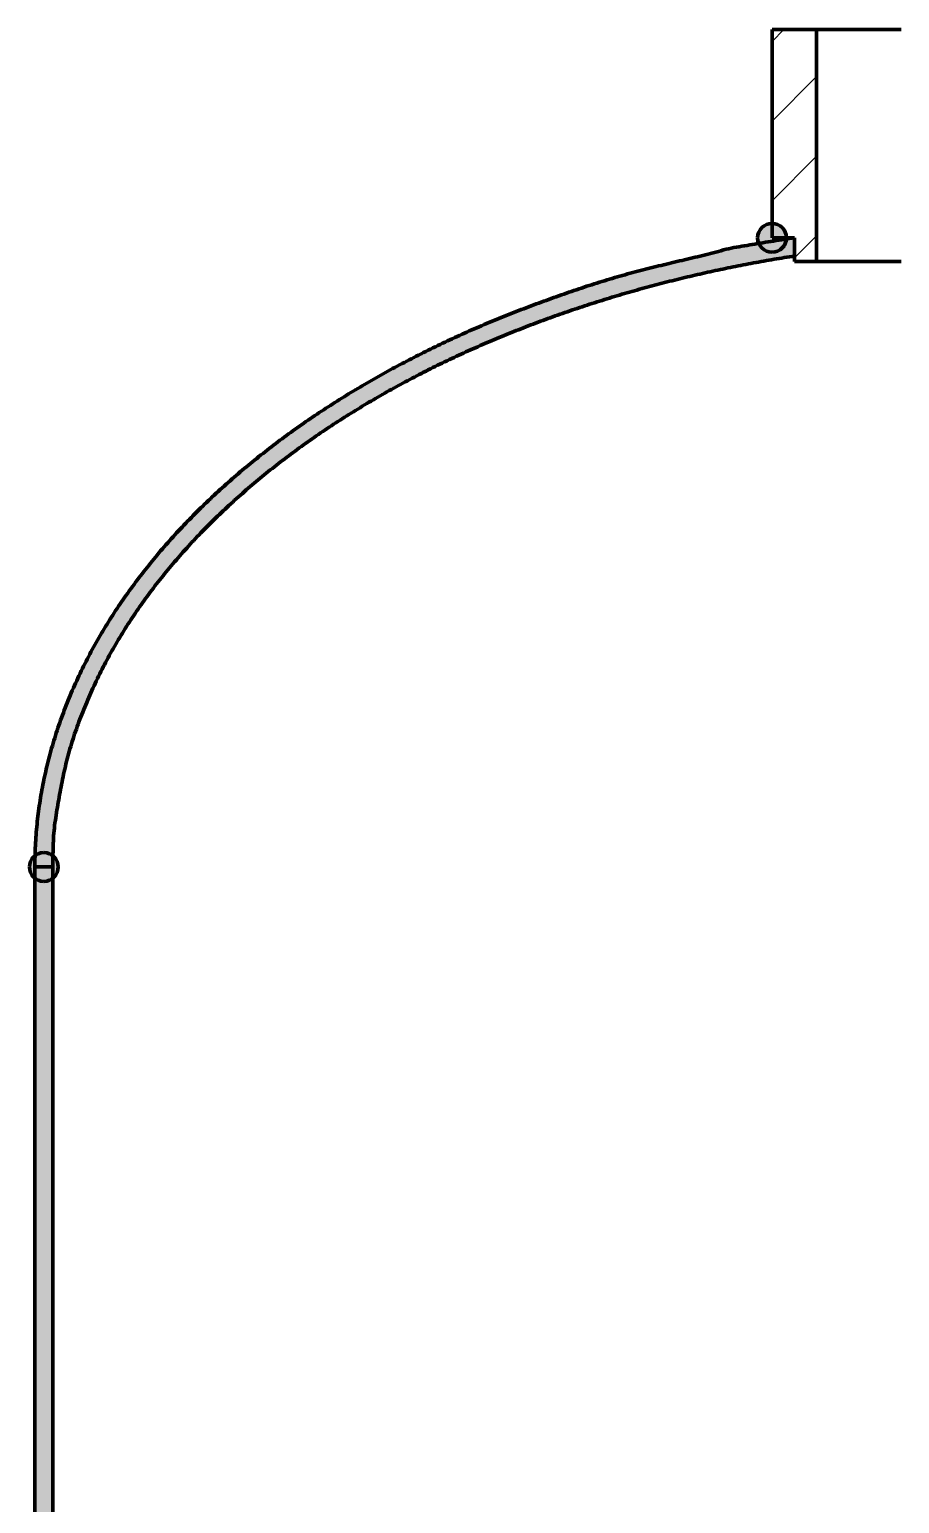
# Model space of a CAD drawing. Header units: millimetres. Extents: x 0 to 594, y 0 to 420.
# Drawn here: x 206.3 to 237.2, y 285.4 to 337.8 of the extents above; entities that cross this region are included whole.
import ezdxf

# ---------------------------------------------------------------- set-up
doc = ezdxf.new("R2010")
doc.units = ezdxf.units.MM
doc.layers.add('01-VISIBLE', color=7, linetype='CONTINUOUS', lineweight=70)
doc.layers.add('05-RAYADO', color=8, linetype='CONTINUOUS', lineweight=18)

msp = doc.modelspace()

# ---------------------------------------------------------------- hatches: boundary and pattern name
at = {"layer": '05-RAYADO'}
h = msp.add_hatch(dxfattribs=at)
h.set_pattern_fill('ANSI31', scale=0.62992)
h.paths.add_polyline_path([(234.28, 329.531), (233.498, 329.531), (233.498, 330.376), (232.7, 330.376), (232.7, 337.776), (234.28, 337.776)])
h = msp.add_hatch(color=7, dxfattribs=at)
h.dxf.hatch_style = 1
h.paths.add_polyline_path([(232.188, 330.376), (232.19, 330.416), (232.194, 330.456), (232.202, 330.496), (232.213, 330.534), (232.227, 330.572), (232.244, 330.609), (232.263, 330.644), (232.286, 330.677), (232.311, 330.709), (232.338, 330.738), (232.367, 330.765), (232.399, 330.79), (232.432, 330.813), (232.468, 330.832), (232.504, 330.849), (232.542, 330.863), (232.58, 330.874), (232.62, 330.882), (232.66, 330.887), (232.7, 330.888), (232.74, 330.887), (232.78, 330.882), (232.82, 330.874), (232.858, 330.863), (232.896, 330.849), (232.932, 330.832), (232.968, 330.813), (233.001, 330.79), (233.033, 330.765), (233.062, 330.738), (233.089, 330.709), (233.114, 330.677), (233.137, 330.644), (233.156, 330.609), (233.173, 330.572), (233.187, 330.534), (233.198, 330.496), (233.206, 330.456), (233.21, 330.416), (233.212, 330.376), (233.21, 330.336), (233.206, 330.296), (233.198, 330.257), (233.187, 330.218), (233.173, 330.18), (233.156, 330.144), (233.137, 330.109), (233.114, 330.075), (233.089, 330.044), (233.062, 330.014), (233.033, 329.987), (233.001, 329.962), (232.968, 329.94), (232.932, 329.92), (232.896, 329.903), (232.858, 329.889), (232.82, 329.878), (232.78, 329.87), (232.74, 329.866), (232.7, 329.864), (232.66, 329.866), (232.62, 329.87), (232.58, 329.878), (232.542, 329.889), (232.504, 329.903), (232.468, 329.92), (232.432, 329.94), (232.399, 329.962), (232.367, 329.987), (232.338, 330.014), (232.311, 330.044), (232.286, 330.075), (232.263, 330.109), (232.244, 330.144), (232.227, 330.18), (232.213, 330.218), (232.202, 330.257), (232.194, 330.296), (232.19, 330.336)])
h = msp.add_hatch(color=7, dxfattribs=at)
h.dxf.hatch_style = 1
h.paths.add_polyline_path([(207.14, 308.024), (206.5, 308.024), (206.5, 308.119), (206.501, 308.214), (206.503, 308.309), (206.505, 308.404), (206.507, 308.499), (206.511, 308.594), (206.515, 308.688), (206.519, 308.783), (206.524, 308.878), (206.53, 308.973), (206.536, 309.068), (206.543, 309.162), (206.55, 309.257), (206.558, 309.352), (206.567, 309.446), (206.576, 309.541), (206.586, 309.635), (206.597, 309.73), (206.608, 309.824), (206.619, 309.918), (206.632, 310.012), (206.644, 310.106), (206.658, 310.2), (206.672, 310.294), (206.686, 310.388), (206.701, 310.482), (206.717, 310.576), (206.733, 310.669), (206.75, 310.763), (206.767, 310.856), (206.785, 310.949), (206.804, 311.042), (206.823, 311.135), (206.843, 311.228), (206.863, 311.321), (206.884, 311.414), (206.905, 311.506), (206.927, 311.599), (206.949, 311.691), (206.972, 311.783), (206.996, 311.875), (207.02, 311.967), (207.045, 312.059), (207.07, 312.15), (207.096, 312.242), (207.122, 312.333), (207.149, 312.424), (207.176, 312.515), (207.204, 312.606), (207.232, 312.696), (207.261, 312.787), (207.291, 312.877), (207.321, 312.967), (207.351, 313.057), (207.382, 313.147), (207.414, 313.236), (207.446, 313.326), (207.478, 313.415), (207.512, 313.504), (207.545, 313.593), (207.579, 313.681), (207.614, 313.77), (207.649, 313.858), (207.684, 313.946), (207.72, 314.034), (207.757, 314.122), (207.794, 314.209), (207.831, 314.296), (207.869, 314.383), (207.908, 314.47), (207.947, 314.557), (207.986, 314.643), (208.026, 314.73), (208.066, 314.816), (208.107, 314.901), (208.148, 314.987), (208.19, 315.072), (208.232, 315.157), (208.275, 315.242), (208.318, 315.327), (208.361, 315.411), (208.405, 315.495), (208.449, 315.579), (208.494, 315.663), (208.539, 315.747), (208.585, 315.83), (208.631, 315.913), (208.677, 315.996), (208.724, 316.078), (208.772, 316.161), (208.819, 316.243), (208.867, 316.325), (208.916, 316.406), (208.965, 316.488), (209.014, 316.569), (209.064, 316.65), (209.114, 316.731), (209.165, 316.811), (209.215, 316.891), (209.267, 316.971), (209.318, 317.051), (209.37, 317.13), (209.423, 317.209), (209.476, 317.288), (209.529, 317.367), (209.582, 317.445), (209.636, 317.524), (209.691, 317.601), (209.745, 317.679), (209.8, 317.757), (209.855, 317.834), (209.911, 317.911), (209.967, 317.987), (210.024, 318.064), (210.08, 318.14), (210.137, 318.216), (210.195, 318.292), (210.252, 318.367), (210.311, 318.442), (210.369, 318.517), (210.428, 318.592), (210.487, 318.666), (210.546, 318.74), (210.606, 318.814), (210.666, 318.888), (210.726, 318.961), (210.787, 319.034), (210.848, 319.107), (210.909, 319.179), (210.97, 319.252), (211.032, 319.324), (211.094, 319.396), (211.157, 319.467), (211.22, 319.538), (211.283, 319.609), (211.346, 319.68), (211.41, 319.751), (211.473, 319.821), (211.538, 319.891), (211.602, 319.961), (211.667, 320.03), (211.732, 320.099), (211.797, 320.168), (211.863, 320.237), (211.928, 320.306), (211.994, 320.374), (212.061, 320.442), (212.127, 320.509), (212.194, 320.577), (212.261, 320.644), (212.329, 320.711), (212.396, 320.778), (212.464, 320.844), (212.532, 320.91), (212.601, 320.976), (212.669, 321.042), (212.738, 321.107), (212.807, 321.172), (212.877, 321.237), (212.946, 321.302), (213.016, 321.366), (213.086, 321.43), (213.156, 321.494), (213.227, 321.558), (213.298, 321.621), (213.369, 321.684), (213.44, 321.747), (213.511, 321.81), (213.583, 321.872), (213.655, 321.934), (213.727, 321.996), (213.799, 322.058), (213.871, 322.119), (213.944, 322.18), (214.017, 322.241), (214.09, 322.302), (214.163, 322.362), (214.237, 322.422), (214.311, 322.482), (214.385, 322.541), (214.459, 322.601), (214.533, 322.66), (214.608, 322.719), (214.682, 322.777), (214.757, 322.836), (214.832, 322.894), (214.908, 322.952), (214.983, 323.01), (215.059, 323.067), (215.134, 323.124), (215.21, 323.181), (215.287, 323.238), (215.363, 323.294), (215.44, 323.35), (215.516, 323.406), (215.593, 323.462), (215.67, 323.518), (215.748, 323.573), (215.825, 323.628), (215.903, 323.683), (215.98, 323.737), (216.058, 323.791), (216.136, 323.845), (216.215, 323.899), (216.293, 323.953), (216.371, 324.006), (216.45, 324.059), (216.529, 324.112), (216.608, 324.165), (216.687, 324.217), (216.767, 324.269), (216.846, 324.321), (216.926, 324.373), (217.006, 324.424), (217.086, 324.476), (217.166, 324.527), (217.246, 324.577), (217.326, 324.628), (217.407, 324.678), (217.488, 324.728), (217.568, 324.778), (217.649, 324.828), (217.731, 324.877), (217.812, 324.926), (217.893, 324.975), (217.975, 325.024), (218.056, 325.072), (218.138, 325.121), (218.22, 325.169), (218.302, 325.216), (218.384, 325.264), (218.467, 325.311), (218.549, 325.358), (218.632, 325.405), (218.714, 325.452), (218.797, 325.498), (218.88, 325.544), (218.963, 325.59), (219.047, 325.636), (219.13, 325.682), (219.213, 325.727), (219.297, 325.772), (219.381, 325.817), (219.464, 325.862), (219.548, 325.906), (219.632, 325.951), (219.716, 325.995), (219.801, 326.038), (219.885, 326.082), (219.969, 326.125), (220.054, 326.169), (220.139, 326.212), (220.224, 326.254), (220.308, 326.297), (220.393, 326.339), (220.479, 326.381), (220.564, 326.423), (220.649, 326.465), (220.734, 326.507), (220.82, 326.548), (220.906, 326.589), (220.991, 326.63), (221.077, 326.671), (221.163, 326.711), (221.249, 326.751), (221.335, 326.791), (221.421, 326.831), (221.508, 326.871), (221.594, 326.91), (221.681, 326.949), (221.767, 326.988), (221.854, 327.027), (221.941, 327.065), (222.028, 327.104), (222.115, 327.142), (222.202, 327.179), (222.289, 327.217), (222.376, 327.254), (222.464, 327.291), (222.551, 327.328), (222.639, 327.365), (222.726, 327.402), (222.814, 327.438), (222.902, 327.474), (222.99, 327.51), (223.078, 327.545), (223.166, 327.581), (223.254, 327.616), (223.343, 327.651), (223.431, 327.686), (223.519, 327.72), (223.608, 327.755), (223.697, 327.789), (223.785, 327.823), (223.874, 327.857), (223.963, 327.891), (224.052, 327.924), (224.14, 327.958), (224.229, 327.991), (224.318, 328.024), (224.408, 328.057), (224.497, 328.089), (224.586, 328.122), (224.675, 328.154), (224.764, 328.187), (224.854, 328.219), (224.943, 328.251), (225.033, 328.282), (225.122, 328.314), (225.212, 328.346), (225.301, 328.377), (225.391, 328.408), (225.481, 328.439), (225.571, 328.47), (225.66, 328.501), (225.75, 328.532), (225.84, 328.562), (225.93, 328.592), (226.021, 328.622), (226.111, 328.652), (226.201, 328.681), (226.291, 328.71), (226.382, 328.739), (226.472, 328.768), (226.563, 328.796), (226.654, 328.825), (226.744, 328.852), (226.835, 328.88), (226.926, 328.907), (227.017, 328.934), (227.108, 328.961), (227.2, 328.987), (227.291, 329.013), (227.382, 329.039), (227.474, 329.065), (227.565, 329.09), (227.657, 329.115), (227.749, 329.14), (227.84, 329.164), (227.932, 329.189), (228.024, 329.213), (228.116, 329.236), (228.208, 329.26), (228.3, 329.283), (228.392, 329.306), (228.484, 329.329), (228.577, 329.352), (228.669, 329.375), (228.761, 329.397), (228.853, 329.42), (228.946, 329.442), (229.038, 329.464), (229.13, 329.486), (229.223, 329.508), (229.315, 329.53), (229.407, 329.552), (229.5, 329.574), (229.592, 329.596), (229.685, 329.618), (229.777, 329.64), (229.87, 329.661), (229.962, 329.683), (230.054, 329.705), (230.147, 329.727), (230.239, 329.749), (230.331, 329.772), (230.424, 329.794), (230.516, 329.817), (230.608, 329.84), (230.7, 329.865), (230.791, 329.89), (230.882, 329.917), (230.974, 329.943), (231.066, 329.966), (231.158, 329.988), (231.251, 330.007), (231.344, 330.026), (231.438, 330.043), (231.531, 330.06), (231.625, 330.076), (231.718, 330.093), (231.812, 330.108), (231.905, 330.124), (231.999, 330.14), (232.093, 330.155), (232.187, 330.17), (232.28, 330.185), (232.374, 330.2), (232.468, 330.215), (232.562, 330.23), (232.655, 330.245), (232.749, 330.26), (232.843, 330.274), (232.937, 330.289), (233.031, 330.303), (233.125, 330.318), (233.218, 330.333), (233.312, 330.347), (233.406, 330.362), (233.5, 330.376), (233.5, 329.731), (233.409, 329.716), (233.317, 329.702), (233.226, 329.687), (233.135, 329.672), (233.043, 329.657), (232.952, 329.642), (232.861, 329.627), (232.77, 329.611), (232.679, 329.596), (232.588, 329.58), (232.497, 329.564), (232.405, 329.548), (232.314, 329.532), (232.223, 329.515), (232.132, 329.498), (232.042, 329.482), (231.951, 329.465), (231.86, 329.447), (231.769, 329.43), (231.678, 329.413), (231.587, 329.395), (231.497, 329.377), (231.406, 329.359), (231.315, 329.341), (231.225, 329.322), (231.134, 329.304), (231.043, 329.285), (230.953, 329.266), (230.862, 329.247), (230.772, 329.228), (230.682, 329.209), (230.591, 329.189), (230.501, 329.169), (230.411, 329.149), (230.32, 329.129), (230.23, 329.109), (230.14, 329.089), (230.05, 329.068), (229.96, 329.047), (229.87, 329.026), (229.78, 329.005), (229.69, 328.984), (229.6, 328.962), (229.51, 328.941), (229.42, 328.919), (229.33, 328.897), (229.24, 328.875), (229.151, 328.852), (229.061, 328.83), (228.971, 328.807), (228.882, 328.784), (228.792, 328.761), (228.703, 328.738), (228.613, 328.715), (228.524, 328.691), (228.434, 328.667), (228.345, 328.643), (228.256, 328.619), (228.166, 328.595), (228.077, 328.57), (227.988, 328.546), (227.899, 328.521), (227.81, 328.496), (227.721, 328.471), (227.632, 328.445), (227.543, 328.42), (227.455, 328.394), (227.366, 328.368), (227.277, 328.342), (227.188, 328.316), (227.1, 328.289), (227.011, 328.263), (226.923, 328.236), (226.834, 328.209), (226.746, 328.181), (226.658, 328.154), (226.569, 328.127), (226.481, 328.099), (226.393, 328.071), (226.305, 328.043), (226.217, 328.014), (226.129, 327.986), (226.041, 327.957), (225.953, 327.928), (225.865, 327.899), (225.778, 327.87), (225.69, 327.841), (225.602, 327.811), (225.515, 327.781), (225.427, 327.751), (225.34, 327.721), (225.252, 327.691), (225.165, 327.66), (225.078, 327.63), (224.991, 327.599), (224.904, 327.568), (224.817, 327.536), (224.73, 327.505), (224.643, 327.473), (224.556, 327.441), (224.469, 327.409), (224.383, 327.377), (224.296, 327.345), (224.209, 327.312), (224.123, 327.279), (224.037, 327.246), (223.95, 327.213), (223.864, 327.18), (223.778, 327.146), (223.692, 327.112), (223.606, 327.078), (223.52, 327.044), (223.434, 327.01), (223.348, 326.975), (223.263, 326.94), (223.177, 326.905), (223.091, 326.87), (223.006, 326.835), (222.921, 326.799), (222.835, 326.764), (222.75, 326.728), (222.665, 326.692), (222.58, 326.655), (222.495, 326.619), (222.41, 326.582), (222.325, 326.545), (222.241, 326.508), (222.156, 326.471), (222.071, 326.433), (221.987, 326.396), (221.903, 326.358), (221.818, 326.319), (221.734, 326.281), (221.65, 326.243), (221.566, 326.204), (221.482, 326.165), (221.399, 326.126), (221.315, 326.086), (221.231, 326.047), (221.148, 326.007), (221.064, 325.967), (220.981, 325.927), (220.898, 325.887), (220.815, 325.846), (220.732, 325.805), (220.649, 325.764), (220.566, 325.723), (220.483, 325.682), (220.401, 325.64), (220.318, 325.598), (220.236, 325.556), (220.154, 325.514), (220.072, 325.472), (219.99, 325.429), (219.908, 325.386), (219.826, 325.343), (219.744, 325.3), (219.662, 325.256), (219.581, 325.213), (219.5, 325.169), (219.418, 325.124), (219.337, 325.08), (219.256, 325.036), (219.175, 324.991), (219.094, 324.946), (219.014, 324.901), (218.933, 324.855), (218.853, 324.81), (218.773, 324.764), (218.692, 324.718), (218.612, 324.671), (218.532, 324.625), (218.453, 324.578), (218.373, 324.531), (218.293, 324.484), (218.214, 324.437), (218.135, 324.389), (218.056, 324.341), (217.977, 324.293), (217.898, 324.245), (217.819, 324.196), (217.74, 324.148), (217.662, 324.099), (217.584, 324.049), (217.505, 324), (217.427, 323.95), (217.349, 323.901), (217.272, 323.851), (217.194, 323.8), (217.117, 323.75), (217.039, 323.699), (216.962, 323.648), (216.885, 323.597), (216.808, 323.545), (216.732, 323.494), (216.655, 323.442), (216.579, 323.39), (216.502, 323.337), (216.426, 323.285), (216.35, 323.232), (216.275, 323.179), (216.199, 323.126), (216.124, 323.072), (216.048, 323.018), (215.973, 322.965), (215.898, 322.91), (215.824, 322.856), (215.749, 322.801), (215.675, 322.746), (215.6, 322.691), (215.526, 322.636), (215.452, 322.58), (215.379, 322.524), (215.305, 322.468), (215.232, 322.412), (215.159, 322.355), (215.086, 322.299), (215.013, 322.242), (214.94, 322.184), (214.868, 322.127), (214.796, 322.069), (214.724, 322.011), (214.652, 321.953), (214.58, 321.894), (214.509, 321.836), (214.437, 321.777), (214.366, 321.718), (214.296, 321.658), (214.225, 321.598), (214.155, 321.538), (214.084, 321.478), (214.014, 321.418), (213.944, 321.357), (213.875, 321.296), (213.806, 321.235), (213.736, 321.174), (213.667, 321.112), (213.599, 321.05), (213.53, 320.988), (213.462, 320.926), (213.394, 320.863), (213.326, 320.8), (213.259, 320.737), (213.191, 320.674), (213.124, 320.61), (213.057, 320.546), (212.991, 320.482), (212.924, 320.418), (212.858, 320.353), (212.792, 320.288), (212.726, 320.223), (212.661, 320.158), (212.596, 320.092), (212.531, 320.026), (212.466, 319.96), (212.402, 319.894), (212.338, 319.827), (212.274, 319.761), (212.21, 319.693), (212.147, 319.626), (212.084, 319.558), (212.021, 319.491), (211.958, 319.422), (211.896, 319.354), (211.834, 319.285), (211.772, 319.217), (211.711, 319.147), (211.65, 319.078), (211.589, 319.008), (211.528, 318.939), (211.468, 318.868), (211.408, 318.798), (211.349, 318.727), (211.289, 318.656), (211.23, 318.585), (211.171, 318.514), (211.113, 318.442), (211.055, 318.37), (210.997, 318.298), (210.939, 318.226), (210.882, 318.153), (210.825, 318.08), (210.769, 318.007), (210.713, 317.934), (210.657, 317.86), (210.601, 317.786), (210.546, 317.712), (210.491, 317.638), (210.436, 317.563), (210.382, 317.488), (210.328, 317.413), (210.274, 317.337), (210.221, 317.262), (210.168, 317.186), (210.116, 317.11), (210.064, 317.034), (210.012, 316.957), (209.96, 316.88), (209.909, 316.803), (209.859, 316.726), (209.808, 316.648), (209.758, 316.57), (209.709, 316.492), (209.659, 316.414), (209.611, 316.336), (209.562, 316.257), (209.514, 316.178), (209.466, 316.098), (209.419, 316.019), (209.372, 315.939), (209.326, 315.859), (209.28, 315.779), (209.234, 315.699), (209.189, 315.618), (209.145, 315.537), (209.1, 315.456), (209.057, 315.374), (209.013, 315.293), (208.97, 315.211), (208.928, 315.129), (208.886, 315.046), (208.844, 314.964), (208.803, 314.881), (208.762, 314.798), (208.722, 314.715), (208.682, 314.631), (208.642, 314.548), (208.603, 314.464), (208.565, 314.38), (208.526, 314.296), (208.489, 314.211), (208.451, 314.127), (208.414, 314.042), (208.378, 313.957), (208.342, 313.872), (208.306, 313.786), (208.271, 313.701), (208.236, 313.615), (208.202, 313.529), (208.168, 313.443), (208.134, 313.357), (208.101, 313.271), (208.068, 313.184), (208.036, 313.098), (208.005, 313.011), (207.974, 312.924), (207.943, 312.836), (207.914, 312.749), (207.884, 312.661), (207.856, 312.573), (207.828, 312.485), (207.801, 312.396), (207.774, 312.308), (207.748, 312.219), (207.722, 312.13), (207.698, 312.041), (207.674, 311.952), (207.65, 311.862), (207.628, 311.773), (207.606, 311.683), (207.584, 311.593), (207.563, 311.503), (207.543, 311.413), (207.523, 311.322), (207.504, 311.232), (207.485, 311.141), (207.467, 311.051), (207.449, 310.96), (207.431, 310.869), (207.414, 310.778), (207.397, 310.687), (207.38, 310.596), (207.364, 310.505), (207.348, 310.414), (207.332, 310.323), (207.317, 310.232), (207.301, 310.141), (207.286, 310.05), (207.271, 309.958), (207.257, 309.867), (207.242, 309.776), (207.228, 309.684), (207.215, 309.593), (207.203, 309.501), (207.192, 309.409), (207.182, 309.317), (207.174, 309.225), (207.167, 309.133), (207.161, 309.041), (207.157, 308.948), (207.153, 308.856), (207.149, 308.764), (207.147, 308.671), (207.145, 308.579), (207.143, 308.486), (207.142, 308.394), (207.141, 308.301), (207.14, 308.209), (207.14, 308.116)])
h = msp.add_hatch(color=7, dxfattribs=at)
h.dxf.hatch_style = 1
h.paths.add_polyline_path([(206.308, 308.024), (206.31, 308.064), (206.314, 308.104), (206.322, 308.143), (206.333, 308.182), (206.347, 308.22), (206.364, 308.256), (206.383, 308.291), (206.406, 308.325), (206.431, 308.356), (206.458, 308.386), (206.487, 308.413), (206.519, 308.438), (206.552, 308.46), (206.588, 308.48), (206.624, 308.497), (206.662, 308.511), (206.7, 308.522), (206.74, 308.53), (206.78, 308.534), (206.82, 308.536), (206.86, 308.534), (206.9, 308.53), (206.94, 308.522), (206.978, 308.511), (207.016, 308.497), (207.052, 308.48), (207.088, 308.46), (207.121, 308.438), (207.153, 308.413), (207.182, 308.386), (207.209, 308.356), (207.234, 308.325), (207.257, 308.291), (207.276, 308.256), (207.293, 308.22), (207.307, 308.182), (207.318, 308.143), (207.326, 308.104), (207.33, 308.064), (207.332, 308.024), (207.33, 307.984), (207.326, 307.944), (207.318, 307.904), (207.307, 307.866), (207.293, 307.828), (207.276, 307.791), (207.257, 307.756), (207.234, 307.723), (207.209, 307.691), (207.182, 307.662), (207.153, 307.635), (207.121, 307.61), (207.088, 307.587), (207.052, 307.568), (207.016, 307.551), (206.978, 307.537), (206.94, 307.526), (206.9, 307.518), (206.86, 307.513), (206.82, 307.512), (206.78, 307.513), (206.74, 307.518), (206.7, 307.526), (206.662, 307.537), (206.624, 307.551), (206.588, 307.568), (206.552, 307.587), (206.519, 307.61), (206.487, 307.635), (206.458, 307.662), (206.431, 307.691), (206.406, 307.723), (206.383, 307.756), (206.364, 307.791), (206.347, 307.828), (206.333, 307.866), (206.322, 307.904), (206.314, 307.944), (206.31, 307.984)])
h = msp.add_hatch(color=7, dxfattribs=at)
h.dxf.hatch_style = 1
h.paths.add_polyline_path([(207.14, 175.184), (206.5, 175.184), (206.5, 308.024), (207.14, 308.024)])

# ---------------------------------------------------------------- linework, layer by layer
at = {"layer": '01-VISIBLE'}
for p, q in [((234.28, 337.776), (232.7, 337.776)), ((232.7, 330.376), (232.7, 337.776)), ((234.28, 329.531), (234.28, 337.776)), ((233.498, 330.376), (232.7, 330.376)), ((233.498, 329.531), (233.498, 330.376)), ((233.5, 330.376), (233.5, 329.731)), ((234.28, 329.531), (233.498, 329.531)), ((206.5, 175.184), (206.5, 308.024)), ((207.14, 308.024), (206.5, 308.024)), ((206.5, 308.024), (207.14, 308.024)), ((207.14, 175.184), (207.14, 308.024))]:
    msp.add_line(p, q, dxfattribs=at)
for points in [[(237.288, 337.776), (237.228, 337.776), (237.168, 337.776), (237.108, 337.776), (237.048, 337.776), (236.988, 337.776), (236.927, 337.776), (236.867, 337.776), (236.807, 337.776), (236.747, 337.776), (236.687, 337.776), (236.626, 337.776), (236.566, 337.776), (236.506, 337.776), (236.446, 337.776), (236.386, 337.776), (236.326, 337.776), (236.266, 337.776), (236.205, 337.776), (236.145, 337.776), (236.085, 337.776), (236.025, 337.776), (235.965, 337.776), (235.905, 337.776), (235.844, 337.776), (235.784, 337.776), (235.724, 337.776), (235.664, 337.776), (235.604, 337.776), (235.543, 337.776), (235.483, 337.776), (235.423, 337.776), (235.363, 337.776), (235.303, 337.776), (235.243, 337.776), (235.183, 337.776), (235.122, 337.776), (235.062, 337.776), (235.002, 337.776), (234.942, 337.776), (234.882, 337.776), (234.821, 337.776), (234.761, 337.776), (234.701, 337.776), (234.641, 337.776), (234.581, 337.776), (234.521, 337.776), (234.46, 337.776), (234.4, 337.776), (234.34, 337.776), (234.28, 337.776)], [(206.5, 308.024), (206.5, 308.119), (206.501, 308.214), (206.503, 308.309), (206.505, 308.404), (206.507, 308.499), (206.511, 308.594), (206.515, 308.688), (206.519, 308.783), (206.524, 308.878), (206.53, 308.973), (206.536, 309.068), (206.543, 309.162), (206.55, 309.257), (206.558, 309.352), (206.567, 309.446), (206.576, 309.541), (206.586, 309.635), (206.597, 309.73), (206.608, 309.824), (206.619, 309.918), (206.632, 310.012), (206.644, 310.106), (206.658, 310.2), (206.672, 310.294), (206.686, 310.388), (206.701, 310.482), (206.717, 310.576), (206.733, 310.669), (206.75, 310.763), (206.767, 310.856), (206.785, 310.949), (206.804, 311.042), (206.823, 311.135), (206.843, 311.228), (206.863, 311.321), (206.884, 311.414), (206.905, 311.506), (206.927, 311.599), (206.949, 311.691), (206.972, 311.783), (206.996, 311.875), (207.02, 311.967), (207.045, 312.059), (207.07, 312.15), (207.096, 312.242), (207.122, 312.333), (207.149, 312.424), (207.176, 312.515), (207.204, 312.606), (207.232, 312.696), (207.261, 312.787), (207.291, 312.877), (207.321, 312.967), (207.351, 313.057), (207.382, 313.147), (207.414, 313.236), (207.446, 313.326), (207.478, 313.415), (207.512, 313.504), (207.545, 313.593), (207.579, 313.681), (207.614, 313.77), (207.649, 313.858), (207.684, 313.946), (207.72, 314.034), (207.757, 314.122), (207.794, 314.209), (207.831, 314.296), (207.869, 314.383), (207.908, 314.47), (207.947, 314.557), (207.986, 314.643), (208.026, 314.73), (208.066, 314.816), (208.107, 314.901), (208.148, 314.987), (208.19, 315.072), (208.232, 315.157), (208.275, 315.242), (208.318, 315.327), (208.361, 315.411), (208.405, 315.495), (208.449, 315.579), (208.494, 315.663), (208.539, 315.747), (208.585, 315.83), (208.631, 315.913), (208.677, 315.996), (208.724, 316.078), (208.772, 316.161), (208.819, 316.243), (208.867, 316.325), (208.916, 316.406), (208.965, 316.488), (209.014, 316.569), (209.064, 316.65), (209.114, 316.731), (209.165, 316.811), (209.215, 316.891), (209.267, 316.971), (209.318, 317.051), (209.37, 317.13), (209.423, 317.209), (209.476, 317.288), (209.529, 317.367), (209.582, 317.445), (209.636, 317.524), (209.691, 317.601), (209.745, 317.679), (209.8, 317.757), (209.855, 317.834), (209.911, 317.911), (209.967, 317.987), (210.024, 318.064), (210.08, 318.14), (210.137, 318.216), (210.195, 318.292), (210.252, 318.367), (210.311, 318.442), (210.369, 318.517), (210.428, 318.592), (210.487, 318.666), (210.546, 318.74), (210.606, 318.814), (210.666, 318.888), (210.726, 318.961), (210.787, 319.034), (210.848, 319.107), (210.909, 319.179), (210.97, 319.252), (211.032, 319.324), (211.094, 319.396), (211.157, 319.467), (211.22, 319.538), (211.283, 319.609), (211.346, 319.68), (211.41, 319.751), (211.473, 319.821), (211.538, 319.891), (211.602, 319.961), (211.667, 320.03), (211.732, 320.099), (211.797, 320.168), (211.863, 320.237), (211.928, 320.306), (211.994, 320.374), (212.061, 320.442), (212.127, 320.509), (212.194, 320.577), (212.261, 320.644), (212.329, 320.711), (212.396, 320.778), (212.464, 320.844), (212.532, 320.91), (212.601, 320.976), (212.669, 321.042), (212.738, 321.107), (212.807, 321.172), (212.877, 321.237), (212.946, 321.302), (213.016, 321.366), (213.086, 321.43), (213.156, 321.494), (213.227, 321.558), (213.298, 321.621), (213.369, 321.684), (213.44, 321.747), (213.511, 321.81), (213.583, 321.872), (213.655, 321.934), (213.727, 321.996), (213.799, 322.058), (213.871, 322.119), (213.944, 322.18), (214.017, 322.241), (214.09, 322.302), (214.163, 322.362), (214.237, 322.422), (214.311, 322.482), (214.385, 322.541), (214.459, 322.601), (214.533, 322.66), (214.608, 322.719), (214.682, 322.777), (214.757, 322.836), (214.832, 322.894), (214.908, 322.952), (214.983, 323.01), (215.059, 323.067), (215.134, 323.124), (215.21, 323.181), (215.287, 323.238), (215.363, 323.294), (215.44, 323.35), (215.516, 323.406), (215.593, 323.462), (215.67, 323.518), (215.748, 323.573), (215.825, 323.628), (215.903, 323.683), (215.98, 323.737), (216.058, 323.791), (216.136, 323.845), (216.215, 323.899), (216.293, 323.953), (216.371, 324.006), (216.45, 324.059), (216.529, 324.112), (216.608, 324.165), (216.687, 324.217), (216.767, 324.269), (216.846, 324.321), (216.926, 324.373), (217.006, 324.424), (217.086, 324.476), (217.166, 324.527), (217.246, 324.577), (217.326, 324.628), (217.407, 324.678), (217.488, 324.728), (217.568, 324.778), (217.649, 324.828), (217.731, 324.877), (217.812, 324.926), (217.893, 324.975), (217.975, 325.024), (218.056, 325.072), (218.138, 325.121), (218.22, 325.169), (218.302, 325.216), (218.384, 325.264), (218.467, 325.311), (218.549, 325.358), (218.632, 325.405), (218.714, 325.452), (218.797, 325.498), (218.88, 325.544), (218.963, 325.59), (219.047, 325.636), (219.13, 325.682), (219.213, 325.727), (219.297, 325.772), (219.381, 325.817), (219.464, 325.862), (219.548, 325.906), (219.632, 325.951), (219.716, 325.995), (219.801, 326.038), (219.885, 326.082), (219.969, 326.125), (220.054, 326.169), (220.139, 326.212), (220.224, 326.254), (220.308, 326.297), (220.393, 326.339), (220.479, 326.381), (220.564, 326.423), (220.649, 326.465), (220.734, 326.507), (220.82, 326.548), (220.906, 326.589), (220.991, 326.63), (221.077, 326.671), (221.163, 326.711), (221.249, 326.751), (221.335, 326.791), (221.421, 326.831), (221.508, 326.871), (221.594, 326.91), (221.681, 326.949), (221.767, 326.988), (221.854, 327.027), (221.941, 327.065), (222.028, 327.104), (222.115, 327.142), (222.202, 327.179), (222.289, 327.217), (222.376, 327.254), (222.464, 327.291), (222.551, 327.328), (222.639, 327.365), (222.726, 327.402), (222.814, 327.438), (222.902, 327.474), (222.99, 327.51), (223.078, 327.545), (223.166, 327.581), (223.254, 327.616), (223.343, 327.651), (223.431, 327.686), (223.519, 327.72), (223.608, 327.755), (223.697, 327.789), (223.785, 327.823), (223.874, 327.857), (223.963, 327.891), (224.052, 327.924), (224.14, 327.958), (224.229, 327.991), (224.318, 328.024), (224.408, 328.057), (224.497, 328.089), (224.586, 328.122), (224.675, 328.154), (224.764, 328.187), (224.854, 328.219), (224.943, 328.251), (225.033, 328.282), (225.122, 328.314), (225.212, 328.346), (225.301, 328.377), (225.391, 328.408), (225.481, 328.439), (225.571, 328.47), (225.66, 328.501), (225.75, 328.532), (225.84, 328.562), (225.93, 328.592), (226.021, 328.622), (226.111, 328.652), (226.201, 328.681), (226.291, 328.71), (226.382, 328.739), (226.472, 328.768), (226.563, 328.796), (226.654, 328.825), (226.744, 328.852), (226.835, 328.88), (226.926, 328.907), (227.017, 328.934), (227.108, 328.961), (227.2, 328.987), (227.291, 329.013), (227.382, 329.039), (227.474, 329.065), (227.565, 329.09), (227.657, 329.115), (227.749, 329.14), (227.84, 329.164), (227.932, 329.189), (228.024, 329.213), (228.116, 329.236), (228.208, 329.26), (228.3, 329.283), (228.392, 329.306), (228.484, 329.329), (228.577, 329.352), (228.669, 329.375), (228.761, 329.397), (228.853, 329.42), (228.946, 329.442), (229.038, 329.464), (229.13, 329.486), (229.223, 329.508), (229.315, 329.53), (229.407, 329.552), (229.5, 329.574), (229.592, 329.596), (229.685, 329.618), (229.777, 329.64), (229.87, 329.661), (229.962, 329.683), (230.054, 329.705), (230.147, 329.727), (230.239, 329.749), (230.331, 329.772), (230.424, 329.794), (230.516, 329.817), (230.608, 329.84), (230.7, 329.865), (230.791, 329.89), (230.882, 329.917), (230.974, 329.943), (231.066, 329.966), (231.158, 329.988), (231.251, 330.007), (231.344, 330.026), (231.438, 330.043), (231.531, 330.06), (231.625, 330.076), (231.718, 330.093), (231.812, 330.108), (231.905, 330.124), (231.999, 330.14), (232.093, 330.155), (232.187, 330.17), (232.28, 330.185), (232.374, 330.2), (232.468, 330.215), (232.562, 330.23), (232.655, 330.245), (232.749, 330.26), (232.843, 330.274), (232.937, 330.289), (233.031, 330.303), (233.125, 330.318), (233.218, 330.333), (233.312, 330.347), (233.406, 330.362), (233.5, 330.376)], [(233.5, 329.731), (233.409, 329.716), (233.317, 329.702), (233.226, 329.687), (233.135, 329.672), (233.043, 329.657), (232.952, 329.642), (232.861, 329.627), (232.77, 329.611), (232.679, 329.596), (232.588, 329.58), (232.497, 329.564), (232.405, 329.548), (232.314, 329.532), (232.223, 329.515), (232.132, 329.498), (232.042, 329.482), (231.951, 329.465), (231.86, 329.447), (231.769, 329.43), (231.678, 329.413), (231.587, 329.395), (231.497, 329.377), (231.406, 329.359), (231.315, 329.341), (231.225, 329.322), (231.134, 329.304), (231.043, 329.285), (230.953, 329.266), (230.862, 329.247), (230.772, 329.228), (230.682, 329.209), (230.591, 329.189), (230.501, 329.169), (230.411, 329.149), (230.32, 329.129), (230.23, 329.109), (230.14, 329.089), (230.05, 329.068), (229.96, 329.047), (229.87, 329.026), (229.78, 329.005), (229.69, 328.984), (229.6, 328.962), (229.51, 328.941), (229.42, 328.919), (229.33, 328.897), (229.24, 328.875), (229.151, 328.852), (229.061, 328.83), (228.971, 328.807), (228.882, 328.784), (228.792, 328.761), (228.703, 328.738), (228.613, 328.715), (228.524, 328.691), (228.434, 328.667), (228.345, 328.643), (228.256, 328.619), (228.166, 328.595), (228.077, 328.57), (227.988, 328.546), (227.899, 328.521), (227.81, 328.496), (227.721, 328.471), (227.632, 328.445), (227.543, 328.42), (227.455, 328.394), (227.366, 328.368), (227.277, 328.342), (227.188, 328.316), (227.1, 328.289), (227.011, 328.263), (226.923, 328.236), (226.834, 328.209), (226.746, 328.181), (226.658, 328.154), (226.569, 328.127), (226.481, 328.099), (226.393, 328.071), (226.305, 328.043), (226.217, 328.014), (226.129, 327.986), (226.041, 327.957), (225.953, 327.928), (225.865, 327.899), (225.778, 327.87), (225.69, 327.841), (225.602, 327.811), (225.515, 327.781), (225.427, 327.751), (225.34, 327.721), (225.252, 327.691), (225.165, 327.66), (225.078, 327.63), (224.991, 327.599), (224.904, 327.568), (224.817, 327.536), (224.73, 327.505), (224.643, 327.473), (224.556, 327.441), (224.469, 327.409), (224.383, 327.377), (224.296, 327.345), (224.209, 327.312), (224.123, 327.279), (224.037, 327.246), (223.95, 327.213), (223.864, 327.18), (223.778, 327.146), (223.692, 327.112), (223.606, 327.078), (223.52, 327.044), (223.434, 327.01), (223.348, 326.975), (223.263, 326.94), (223.177, 326.905), (223.091, 326.87), (223.006, 326.835), (222.921, 326.799), (222.835, 326.764), (222.75, 326.728), (222.665, 326.692), (222.58, 326.655), (222.495, 326.619), (222.41, 326.582), (222.325, 326.545), (222.241, 326.508), (222.156, 326.471), (222.071, 326.433), (221.987, 326.396), (221.903, 326.358), (221.818, 326.319), (221.734, 326.281), (221.65, 326.243), (221.566, 326.204), (221.482, 326.165), (221.399, 326.126), (221.315, 326.086), (221.231, 326.047), (221.148, 326.007), (221.064, 325.967), (220.981, 325.927), (220.898, 325.887), (220.815, 325.846), (220.732, 325.805), (220.649, 325.764), (220.566, 325.723), (220.483, 325.682), (220.401, 325.64), (220.318, 325.598), (220.236, 325.556), (220.154, 325.514), (220.072, 325.472), (219.99, 325.429), (219.908, 325.386), (219.826, 325.343), (219.744, 325.3), (219.662, 325.256), (219.581, 325.213), (219.5, 325.169), (219.418, 325.124), (219.337, 325.08), (219.256, 325.036), (219.175, 324.991), (219.094, 324.946), (219.014, 324.901), (218.933, 324.855), (218.853, 324.81), (218.773, 324.764), (218.692, 324.718), (218.612, 324.671), (218.532, 324.625), (218.453, 324.578), (218.373, 324.531), (218.293, 324.484), (218.214, 324.437), (218.135, 324.389), (218.056, 324.341), (217.977, 324.293), (217.898, 324.245), (217.819, 324.196), (217.74, 324.148), (217.662, 324.099), (217.584, 324.049), (217.505, 324), (217.427, 323.95), (217.349, 323.901), (217.272, 323.851), (217.194, 323.8), (217.117, 323.75), (217.039, 323.699), (216.962, 323.648), (216.885, 323.597), (216.808, 323.545), (216.732, 323.494), (216.655, 323.442), (216.579, 323.39), (216.502, 323.337), (216.426, 323.285), (216.35, 323.232), (216.275, 323.179), (216.199, 323.126), (216.124, 323.072), (216.048, 323.018), (215.973, 322.965), (215.898, 322.91), (215.824, 322.856), (215.749, 322.801), (215.675, 322.746), (215.6, 322.691), (215.526, 322.636), (215.452, 322.58), (215.379, 322.524), (215.305, 322.468), (215.232, 322.412), (215.159, 322.355), (215.086, 322.299), (215.013, 322.242), (214.94, 322.184), (214.868, 322.127), (214.796, 322.069), (214.724, 322.011), (214.652, 321.953), (214.58, 321.894), (214.509, 321.836), (214.437, 321.777), (214.366, 321.718), (214.296, 321.658), (214.225, 321.598), (214.155, 321.538), (214.084, 321.478), (214.014, 321.418), (213.944, 321.357), (213.875, 321.296), (213.806, 321.235), (213.736, 321.174), (213.667, 321.112), (213.599, 321.05), (213.53, 320.988), (213.462, 320.926), (213.394, 320.863), (213.326, 320.8), (213.259, 320.737), (213.191, 320.674), (213.124, 320.61), (213.057, 320.546), (212.991, 320.482), (212.924, 320.418), (212.858, 320.353), (212.792, 320.288), (212.726, 320.223), (212.661, 320.158), (212.596, 320.092), (212.531, 320.026), (212.466, 319.96), (212.402, 319.894), (212.338, 319.827), (212.274, 319.761), (212.21, 319.693), (212.147, 319.626), (212.084, 319.558), (212.021, 319.491), (211.958, 319.422), (211.896, 319.354), (211.834, 319.285), (211.772, 319.217), (211.711, 319.147), (211.65, 319.078), (211.589, 319.008), (211.528, 318.939), (211.468, 318.868), (211.408, 318.798), (211.349, 318.727), (211.289, 318.656), (211.23, 318.585), (211.171, 318.514), (211.113, 318.442), (211.055, 318.37), (210.997, 318.298), (210.939, 318.226), (210.882, 318.153), (210.825, 318.08), (210.769, 318.007), (210.713, 317.934), (210.657, 317.86), (210.601, 317.786), (210.546, 317.712), (210.491, 317.638), (210.436, 317.563), (210.382, 317.488), (210.328, 317.413), (210.274, 317.337), (210.221, 317.262), (210.168, 317.186), (210.116, 317.11), (210.064, 317.034), (210.012, 316.957), (209.96, 316.88), (209.909, 316.803), (209.859, 316.726), (209.808, 316.648), (209.758, 316.57), (209.709, 316.492), (209.659, 316.414), (209.611, 316.336), (209.562, 316.257), (209.514, 316.178), (209.466, 316.098), (209.419, 316.019), (209.372, 315.939), (209.326, 315.859), (209.28, 315.779), (209.234, 315.699), (209.189, 315.618), (209.145, 315.537), (209.1, 315.456), (209.057, 315.374), (209.013, 315.293), (208.97, 315.211), (208.928, 315.129), (208.886, 315.046), (208.844, 314.964), (208.803, 314.881), (208.762, 314.798), (208.722, 314.715), (208.682, 314.631), (208.642, 314.548), (208.603, 314.464), (208.565, 314.38), (208.526, 314.296), (208.489, 314.211), (208.451, 314.127), (208.414, 314.042), (208.378, 313.957), (208.342, 313.872), (208.306, 313.786), (208.271, 313.701), (208.236, 313.615), (208.202, 313.529), (208.168, 313.443), (208.134, 313.357), (208.101, 313.271), (208.068, 313.184), (208.036, 313.098), (208.005, 313.011), (207.974, 312.924), (207.943, 312.836), (207.914, 312.749), (207.884, 312.661), (207.856, 312.573), (207.828, 312.485), (207.801, 312.396), (207.774, 312.308), (207.748, 312.219), (207.722, 312.13), (207.698, 312.041), (207.674, 311.952), (207.65, 311.862), (207.628, 311.773), (207.606, 311.683), (207.584, 311.593), (207.563, 311.503), (207.543, 311.413), (207.523, 311.322), (207.504, 311.232), (207.485, 311.141), (207.467, 311.051), (207.449, 310.96), (207.431, 310.869), (207.414, 310.778), (207.397, 310.687), (207.38, 310.596), (207.364, 310.505), (207.348, 310.414), (207.332, 310.323), (207.317, 310.232), (207.301, 310.141), (207.286, 310.05), (207.271, 309.958), (207.257, 309.867), (207.242, 309.776), (207.228, 309.684), (207.215, 309.593), (207.203, 309.501), (207.192, 309.409), (207.182, 309.317), (207.174, 309.225), (207.167, 309.133), (207.161, 309.041), (207.157, 308.948), (207.153, 308.856), (207.149, 308.764), (207.147, 308.671), (207.145, 308.579), (207.143, 308.486), (207.142, 308.394), (207.141, 308.301), (207.14, 308.209), (207.14, 308.116), (207.14, 308.024)], [(237.288, 329.531), (237.228, 329.531), (237.168, 329.531), (237.108, 329.531), (237.048, 329.531), (236.988, 329.531), (236.927, 329.531), (236.867, 329.531), (236.807, 329.531), (236.747, 329.531), (236.687, 329.531), (236.626, 329.531), (236.566, 329.531), (236.506, 329.531), (236.446, 329.531), (236.386, 329.531), (236.326, 329.531), (236.266, 329.531), (236.205, 329.531), (236.145, 329.531), (236.085, 329.531), (236.025, 329.531), (235.965, 329.531), (235.905, 329.531), (235.844, 329.531), (235.784, 329.531), (235.724, 329.531), (235.664, 329.531), (235.604, 329.531), (235.543, 329.531), (235.483, 329.531), (235.423, 329.531), (235.363, 329.531), (235.303, 329.531), (235.243, 329.531), (235.183, 329.531), (235.122, 329.531), (235.062, 329.531), (235.002, 329.531), (234.942, 329.531), (234.882, 329.531), (234.821, 329.531), (234.761, 329.531), (234.701, 329.531), (234.641, 329.531), (234.581, 329.531), (234.521, 329.531), (234.46, 329.531), (234.4, 329.531), (234.34, 329.531), (234.28, 329.531)]]:
    msp.add_lwpolyline(points, dxfattribs=at)
for centre, start, end in [((232.7, 330.376), 90, 180), ((232.7, 330.376), -90, 90), ((232.7, 330.376), 180, -90), ((206.82, 308.024), 90, 180), ((206.82, 308.024), -90, 90), ((206.82, 308.024), 180, -90)]:
    msp.add_arc(centre, 0.512, start, end, dxfattribs=at)

doc.saveas('drawing.dxf')
